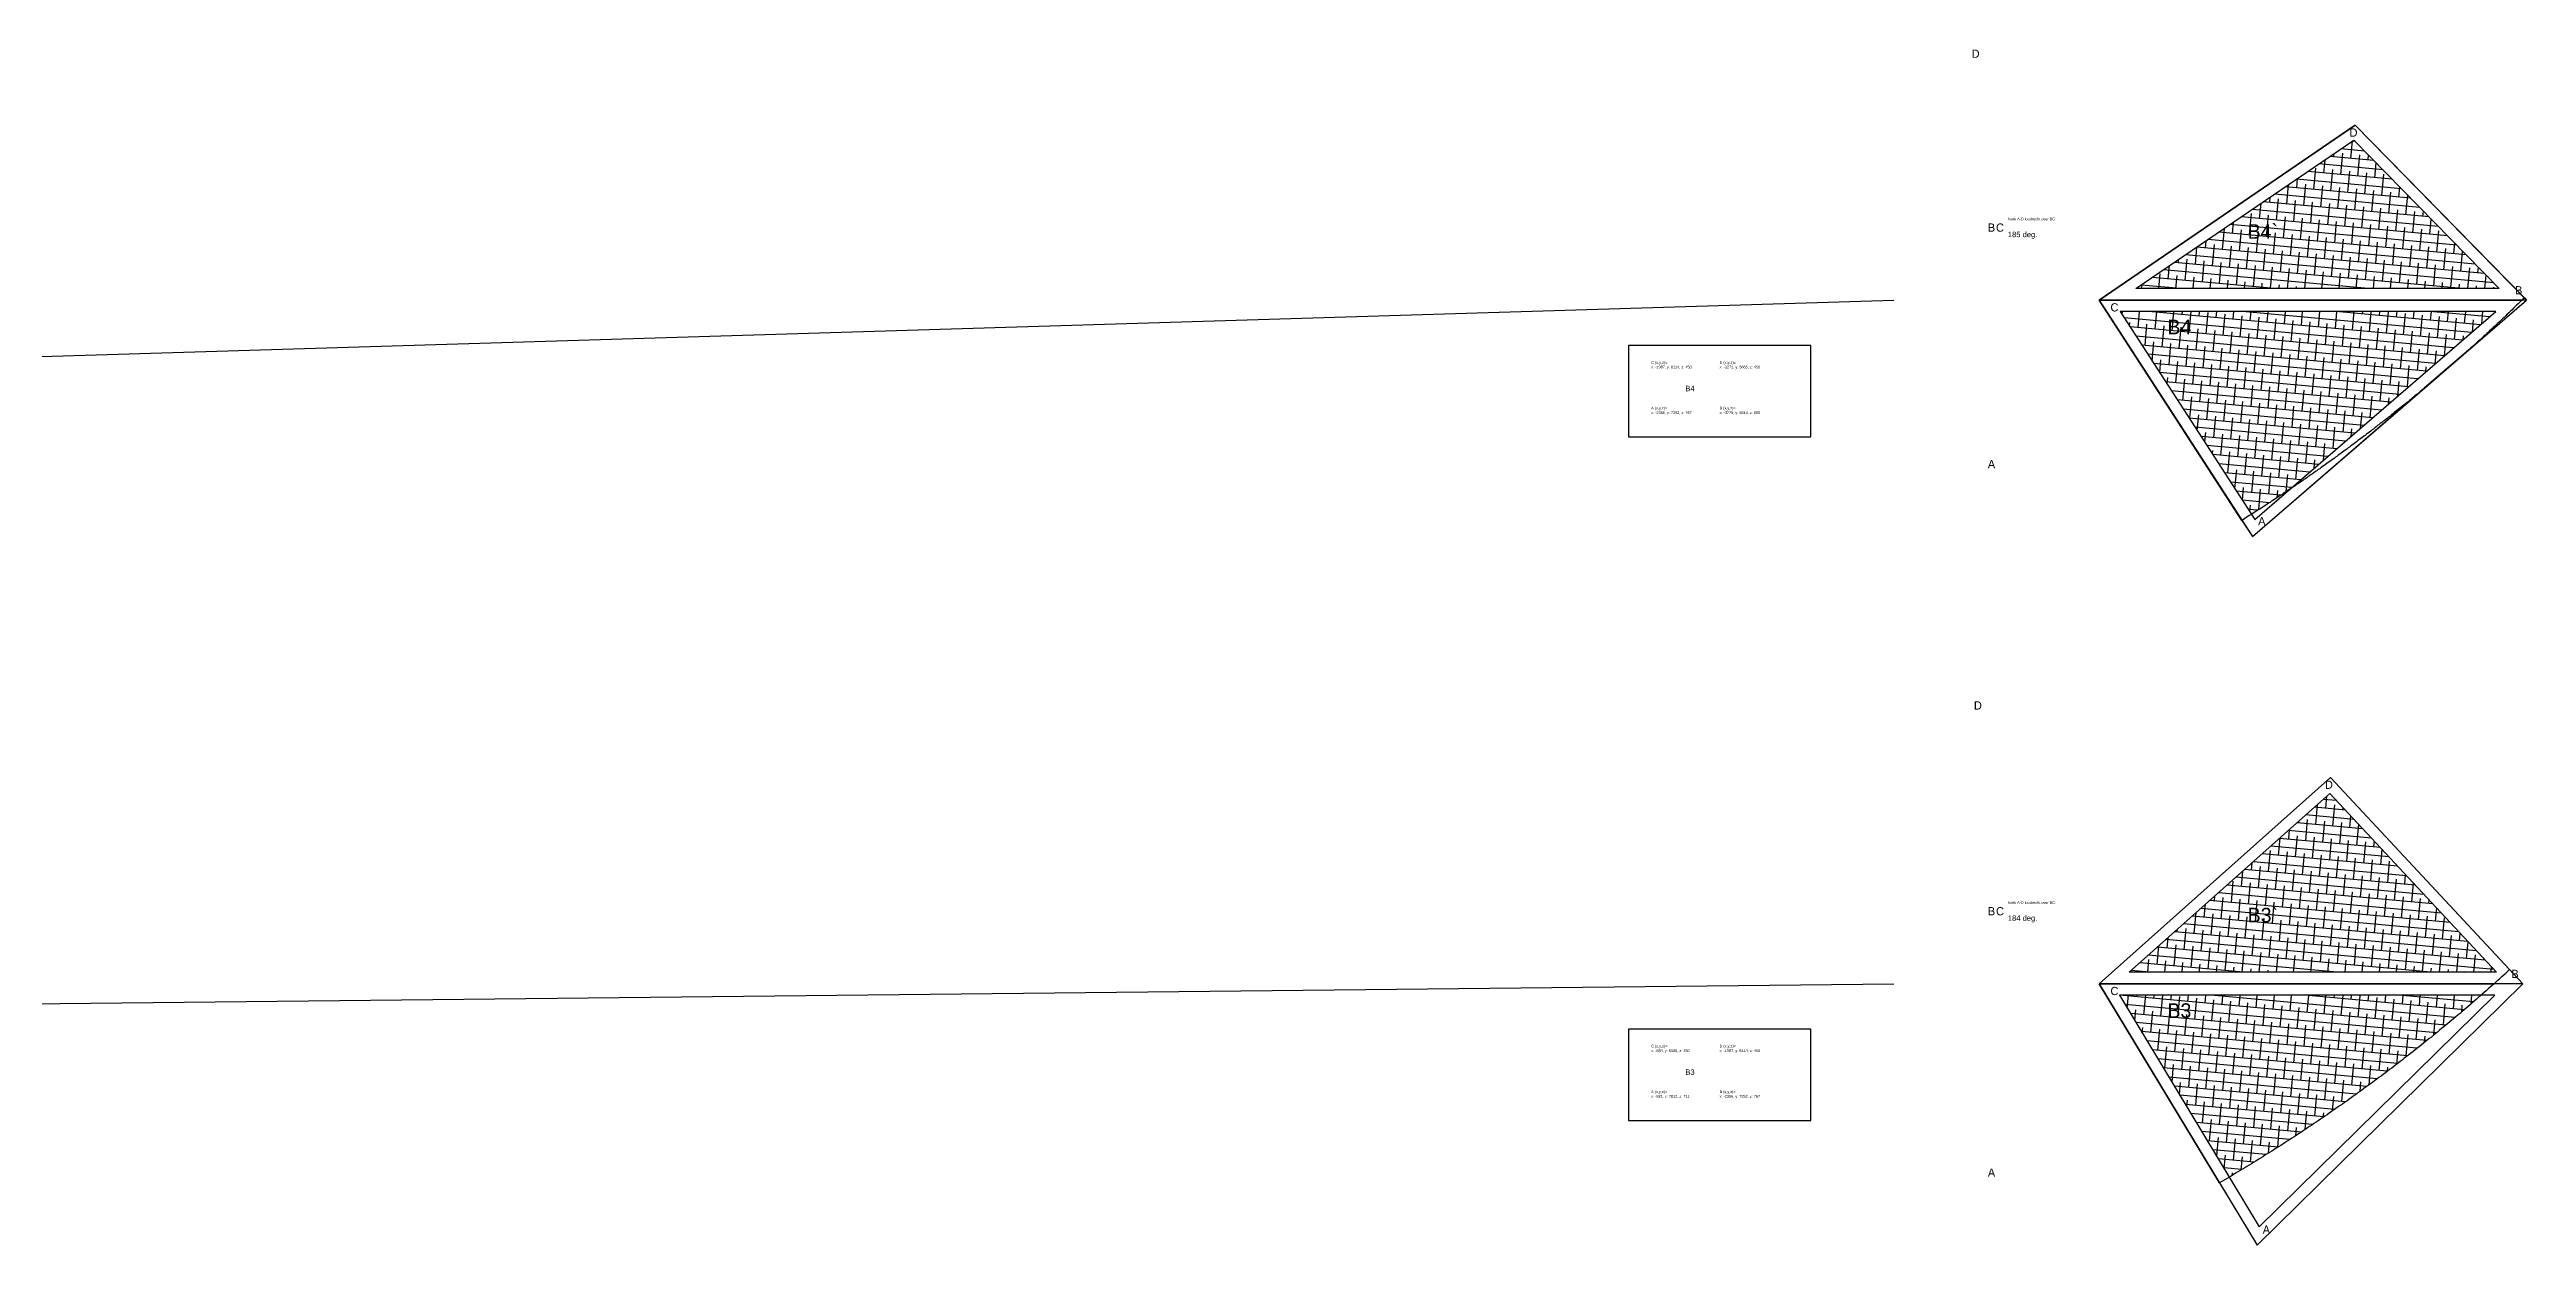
# Model space of a CAD drawing. Extents: x -8646 to 178477, y -34077 to 43180.
# Drawn here: x 166435 to 177302, y 7639 to 12957 of the extents above; entities that cross this region are included whole.
import ezdxf

# ---------------------------------------------------------------- set-up
doc = ezdxf.new("R2010")
doc.units = 0
doc.header["$MEASUREMENT"] = 0
for name, color, linetype in [('08-connection.roosters', 7, 'CONTINUOUS'), ('08-text.roosters', 7, 'CONTINUOUS'), ('81_roosters.GEVULD', 7, 'CONTINUOUS'), ('81_roosters.hatch', 252, 'CONTINUOUS'), ('81_roosters.offsets', 1, 'CONTINUOUS'), ('81_ROOSTERS_PLINE', 5, 'CONTINUOUS')]:
    doc.layers.add(name, color=color, linetype=linetype)
pattern_1 = [(5.2281, (-176854.29, 11471.214), (-3.41705, 37.344), []), (95.2281, (-176854.29, 11471.214), (-44.1781, 71.27094), [93.75, -56.25])]

msp = doc.modelspace()

# ---------------------------------------------------------------- hatches: boundary and pattern name
at = {"layer": '81_roosters.hatch', "extrusion": (6.10623e-16, -2.77556e-17, -1)}
h = msp.add_hatch(dxfattribs=at)
h.set_pattern_fill('ANSI38', color=256, scale=300, style=0)
h.set_pattern_definition(pattern_1)
h.paths.add_polyline_path([(-175589, 11908), (-176545, 12560), (-177183, 11908)])
h = msp.add_hatch(dxfattribs=at)
h.set_pattern_fill('ANSI38', color=256, scale=300, style=0)
h.set_pattern_definition(pattern_1)
h.paths.add_polyline_path([(-175519, 11808), (-177168, 11808), (-176267, 11030), (-176261, 11026), (-176255, 11022), (-176248, 11017), (-176242, 11013), (-176235, 11009), (-176229, 11004), (-176222, 11000), (-176216, 10996), (-176210, 10992), (-176203, 10987), (-176197, 10983), (-176190, 10979), (-176184, 10975), (-176177, 10970), (-176171, 10966), (-176164, 10962), (-176158, 10958), (-176151, 10954), (-176145, 10949), (-176138, 10945), (-176132, 10941), (-176125, 10937), (-176119, 10933), (-176112, 10928), (-176106, 10924), (-176099, 10920), (-176096, 10918)])
h.paths.add_polyline_path([(-175743, 11692), (-175818, 11692), (-175818, 11788), (-175743, 11788)], flags=24)
h = msp.add_hatch(dxfattribs=at)
h.set_pattern_fill('ANSI38', color=256, scale=300, style=0)
h.set_pattern_definition(pattern_1)
h.paths.add_polyline_path([(-175516, 8808), (-177104, 8808), (-177099, 8804), (-177090, 8797), (-177082, 8789), (-177073, 8781), (-177064, 8774), (-177055, 8766), (-177046, 8758), (-177038, 8751), (-177029, 8743), (-177020, 8736), (-177011, 8728), (-177002, 8721), (-176993, 8713), (-176984, 8706), (-176975, 8698), (-176966, 8691), (-176957, 8683), (-176948, 8676), (-176939, 8669), (-176930, 8661), (-176921, 8654), (-176912, 8646), (-176903, 8639), (-176894, 8632), (-176885, 8624), (-176876, 8617), (-176867, 8610), (-176858, 8603), (-176849, 8595), (-176840, 8588), (-176831, 8581), (-176821, 8574), (-176812, 8566), (-176803, 8559), (-176794, 8552), (-176785, 8545), (-176776, 8538), (-176766, 8531), (-176757, 8523), (-176748, 8516), (-176739, 8509), (-176729, 8502), (-176720, 8495), (-176711, 8488), (-176702, 8481), (-176692, 8474), (-176683, 8467), (-176674, 8460), (-176664, 8453), (-176655, 8446), (-176646, 8439), (-176636, 8432), (-176627, 8425), (-176618, 8418), (-176608, 8411), (-176599, 8405), (-176589, 8398), (-176580, 8391), (-176570, 8384), (-176561, 8377), (-176552, 8370), (-176542, 8364), (-176533, 8357), (-176523, 8350), (-176514, 8343), (-176504, 8337), (-176495, 8330), (-176485, 8323), (-176476, 8317), (-176466, 8310), (-176456, 8303), (-176447, 8297), (-176437, 8290), (-176428, 8283), (-176418, 8277), (-176408, 8270), (-176399, 8264), (-176389, 8257), (-176380, 8251), (-176370, 8244), (-176360, 8238), (-176351, 8231), (-176341, 8225), (-176331, 8218), (-176322, 8212), (-176312, 8205), (-176302, 8199), (-176292, 8192), (-176283, 8186), (-176273, 8180), (-176263, 8173), (-176253, 8167), (-176243, 8161), (-176234, 8154), (-176224, 8148), (-176214, 8142), (-176204, 8136), (-176194, 8129), (-176185, 8123), (-176175, 8117), (-176165, 8111), (-176155, 8105), (-176145, 8098), (-176135, 8092), (-176125, 8086), (-176115, 8080), (-176105, 8074), (-176096, 8068), (-176086, 8062), (-176076, 8056), (-176066, 8050), (-176056, 8044), (-176046, 8038), (-176036, 8032), (-176026, 8026), (-176016, 8020), (-176006, 8014), (-175999, 8010)])
h.paths.add_polyline_path([(-175559, 8908), (-176440, 9693), (-177171, 8908)])
h.paths.add_polyline_path([(-175743, 8692), (-175818, 8692), (-175818, 8788), (-175743, 8788)], flags=24)

# ---------------------------------------------------------------- linework, layer by layer
at = {"layer": '08-connection.roosters'}
for p, q in [((-2813, 6458, 608), (174527, 11858)), ((-1404, 6963, 580), (174527, 8858))]:
    msp.add_line(p, q, dxfattribs=at)
at = {"layer": '08-text.roosters'}
for points in [[(173362, 11258), (174162, 11258), (174162, 11658), (173362, 11658)], [(173362, 8258), (174162, 8258), (174162, 8658), (173362, 8658)]]:
    msp.add_lwpolyline(points, close=True, dxfattribs=at)
at = {"layer": '81_roosters.GEVULD'}
for points in [[(177283, 11858), (177288, 11863), (177293, 11868), (176551, 12625), (175427, 11858), (177283, 11858)], [(177160, 8858), (177169, 8866), (177177, 8874), (177186, 8881), (177194, 8889), (177203, 8897), (177211, 8905), (177220, 8913), (177228, 8921), (176443, 9763), (175427, 8858), (177160, 8858)]]:
    msp.add_lwpolyline(points, dxfattribs=at)
at = {"layer": '81_roosters.GEVULD', "extrusion": (6.10623e-16, -2.77556e-17, -1)}
msp.add_lwpolyline([(-176854, 11471), (-176848, 11466), (-176842, 11461), (-176836, 11456), (-176831, 11452), (-176825, 11447), (-176819, 11442), (-176813, 11437), (-176807, 11432), (-176801, 11427), (-176795, 11422), (-176789, 11417), (-176783, 11412), (-176777, 11407), (-176771, 11403), (-176765, 11398), (-176759, 11393), (-176753, 11388), (-176747, 11383), (-176740, 11378), (-176734, 11373), (-176728, 11369), (-176722, 11364), (-176716, 11359), (-176710, 11354), (-176704, 11349), (-176698, 11345), (-176692, 11340), (-176686, 11335), (-176680, 11330), (-176674, 11326), (-176668, 11321), (-176661, 11316), (-176655, 11311), (-176649, 11307), (-176643, 11302), (-176637, 11297), (-176631, 11292), (-176625, 11288), (-176619, 11283), (-176613, 11278), (-176606, 11274), (-176600, 11269), (-176594, 11264), (-176588, 11260), (-176582, 11255), (-176576, 11250), (-176569, 11246), (-176563, 11241), (-176557, 11236), (-176551, 11232), (-176545, 11227), (-176539, 11223), (-176532, 11218), (-176526, 11213), (-176520, 11209), (-176514, 11204), (-176507, 11200), (-176501, 11195), (-176495, 11190), (-176489, 11186), (-176483, 11181), (-176476, 11177), (-176470, 11172), (-176464, 11168), (-176458, 11163), (-176451, 11159), (-176445, 11154), (-176439, 11150), (-176432, 11145), (-176426, 11141), (-176420, 11136), (-176414, 11132), (-176407, 11127), (-176401, 11123), (-176395, 11118), (-176388, 11114), (-176382, 11109), (-176376, 11105), (-176369, 11100), (-176363, 11096), (-176357, 11092), (-176350, 11087), (-176344, 11083), (-176338, 11078), (-176331, 11074), (-176325, 11070), (-176319, 11065), (-176312, 11061), (-176306, 11056), (-176299, 11052), (-176293, 11048), (-176287, 11043), (-176280, 11039), (-176274, 11035), (-176267, 11030), (-176261, 11026), (-176255, 11022), (-176248, 11017), (-176242, 11013), (-176235, 11009), (-176229, 11004), (-176222, 11000), (-176216, 10996), (-176210, 10992), (-176203, 10987), (-176197, 10983), (-176190, 10979), (-176184, 10975), (-176177, 10970), (-176171, 10966), (-176164, 10962), (-176158, 10958), (-176151, 10954), (-176145, 10949), (-176138, 10945), (-176132, 10941), (-176125, 10937), (-176119, 10933), (-176112, 10928), (-176106, 10924), (-176099, 10920), (-176093, 10916), (-176086, 10912), (-176080, 10908), (-176073, 10904), (-176067, 10899), (-176060, 10895), (-176054, 10891), (-175427, 11858), (-177283, 11858), (-177280, 11856), (-177273, 11849), (-177266, 11842), (-177259, 11835), (-177253, 11829), (-177246, 11822), (-177239, 11815), (-177232, 11809), (-177225, 11802), (-177218, 11796), (-177211, 11789), (-177204, 11782), (-177197, 11776), (-177190, 11769), (-177184, 11763), (-177177, 11756), (-177170, 11750), (-177163, 11743), (-177156, 11737), (-177149, 11730), (-177142, 11724), (-177135, 11717), (-177128, 11711), (-177121, 11704), (-177114, 11698), (-177107, 11691), (-177100, 11685), (-177092, 11679), (-177085, 11672), (-177078, 11666), (-177071, 11659), (-177064, 11653), (-177057, 11647), (-177050, 11640), (-176854, 11471)], dxfattribs=at)
at = {"layer": '81_roosters.GEVULD', "extrusion": (-1.249e-16, 2.77556e-17, -1)}
msp.add_lwpolyline([(-177160, 8858), (-177152, 8850), (-177143, 8843), (-177134, 8835), (-177126, 8827), (-177117, 8820), (-177108, 8812), (-177099, 8804), (-177090, 8797), (-177082, 8789), (-177073, 8781), (-177064, 8774), (-177055, 8766), (-177046, 8758), (-177038, 8751), (-177029, 8743), (-177020, 8736), (-177011, 8728), (-177002, 8721), (-176993, 8713), (-176984, 8706), (-176975, 8698), (-176966, 8691), (-176957, 8683), (-176948, 8676), (-176939, 8669), (-176930, 8661), (-176921, 8654), (-176912, 8646), (-176903, 8639), (-176894, 8632), (-176885, 8624), (-176876, 8617), (-176867, 8610), (-176858, 8603), (-176849, 8595), (-176840, 8588), (-176831, 8581), (-176821, 8574), (-176812, 8566), (-176803, 8559), (-176794, 8552), (-176785, 8545), (-176776, 8538), (-176766, 8531), (-176757, 8523), (-176748, 8516), (-176739, 8509), (-176729, 8502), (-176720, 8495), (-176711, 8488), (-176702, 8481), (-176692, 8474), (-176683, 8467), (-176674, 8460), (-176664, 8453), (-176655, 8446), (-176646, 8439), (-176636, 8432), (-176627, 8425), (-176618, 8418), (-176608, 8411), (-176599, 8405), (-176589, 8398), (-176580, 8391), (-176570, 8384), (-176561, 8377), (-176552, 8370), (-176542, 8364), (-176533, 8357), (-176523, 8350), (-176514, 8343), (-176504, 8337), (-176495, 8330), (-176485, 8323), (-176476, 8317), (-176466, 8310), (-176456, 8303), (-176447, 8297), (-176437, 8290), (-176428, 8283), (-176418, 8277), (-176408, 8270), (-176399, 8264), (-176389, 8257), (-176380, 8251), (-176370, 8244), (-176360, 8238), (-176351, 8231), (-176341, 8225), (-176331, 8218), (-176322, 8212), (-176312, 8205), (-176302, 8199), (-176292, 8192), (-176283, 8186), (-176273, 8180), (-176263, 8173), (-176253, 8167), (-176243, 8161), (-176234, 8154), (-176224, 8148), (-176214, 8142), (-176204, 8136), (-176194, 8129), (-176185, 8123), (-176175, 8117), (-176165, 8111), (-176155, 8105), (-176145, 8098), (-176135, 8092), (-176125, 8086), (-176115, 8080), (-176105, 8074), (-176096, 8068), (-176086, 8062), (-176076, 8056), (-176066, 8050), (-176056, 8044), (-176046, 8038), (-176036, 8032), (-176026, 8026), (-176016, 8020), (-176006, 8014), (-175996, 8008), (-175986, 8002), (-175976, 7996), (-175966, 7990), (-175956, 7984), (-175427, 8858), (-177160, 8858)], dxfattribs=at)
at = {"layer": '81_roosters.offsets', "flags": 128}
for points in [[(175427, 11858), (176551, 12625), (177302, 11858)], [(175589, 11908), (176545, 12560), (177183, 11908)], [(175427, 11858), (176100, 10820), (177302, 11858)], [(175519, 11808), (176111, 10895), (177168, 11808)], [(175427, 8858), (176443, 9763), (177286, 8858)], [(175559, 8908), (176440, 9693), (177171, 8908)], [(175427, 8858), (176120, 7711), (177286, 8858)], [(175516, 8808), (176130, 7791), (177164, 8808)]]:
    msp.add_lwpolyline(points, close=True, dxfattribs=at)
at = {"layer": '81_ROOSTERS_PLINE', "extrusion": (0.995595, 0.093763, 1.249e-15)}
msp.add_lwpolyline([(-4297, -1855), (-4292, -1860), (-4287, -1865), (-3531, -1124), (-4297, 0), (-4297, -1855)], dxfattribs=at)
at = {"layer": '81_ROOSTERS_PLINE', "extrusion": (0.995595, 0.093763, 9.40914e-15)}
msp.add_lwpolyline([(-4287, -1865), (-4297, -1875), (-4297, -1855), (-4292, -1860), (-4287, -1865)], dxfattribs=at)
at = {"layer": '81_ROOSTERS_PLINE', "extrusion": (-1, -8.69259e-17, -9.36751e-16)}
msp.add_lwpolyline([(-11771, -1427), (-11766, -1421), (-11761, -1415), (-11756, -1409), (-11752, -1403), (-11747, -1397), (-11742, -1391), (-11737, -1385), (-11732, -1379), (-11727, -1373), (-11722, -1367), (-11717, -1361), (-11712, -1355), (-11707, -1349), (-11703, -1343), (-11698, -1337), (-11693, -1331), (-11688, -1325), (-11683, -1319), (-11678, -1313), (-11673, -1307), (-11669, -1301), (-11664, -1295), (-11659, -1289), (-11654, -1283), (-11649, -1277), (-11645, -1271), (-11640, -1265), (-11635, -1258), (-11630, -1252), (-11626, -1246), (-11621, -1240), (-11616, -1234), (-11611, -1228), (-11607, -1222), (-11602, -1216), (-11597, -1210), (-11592, -1203), (-11588, -1197), (-11583, -1191), (-11578, -1185), (-11574, -1179), (-11569, -1173), (-11564, -1167), (-11560, -1161), (-11555, -1154), (-11550, -1148), (-11546, -1142), (-11541, -1136), (-11536, -1130), (-11532, -1123), (-11527, -1117), (-11523, -1111), (-11518, -1105), (-11513, -1099), (-11509, -1093), (-11504, -1086), (-11500, -1080), (-11495, -1074), (-11490, -1068), (-11486, -1061), (-11481, -1055), (-11477, -1049), (-11472, -1043), (-11468, -1036), (-11463, -1030), (-11459, -1024), (-11454, -1018), (-11450, -1011), (-11445, -1005), (-11441, -999), (-11436, -992), (-11432, -986), (-11427, -980), (-11423, -974), (-11418, -967), (-11414, -961), (-11409, -955), (-11405, -948), (-11400, -942), (-11396, -936), (-11392, -929), (-11387, -923), (-11383, -917), (-11378, -910), (-11374, -904), (-11370, -897), (-11365, -891), (-11361, -885), (-11356, -878), (-11352, -872), (-11348, -866), (-11343, -859), (-11339, -853), (-11335, -846), (-11330, -840), (-11326, -834), (-11322, -827), (-11317, -821), (-11313, -814), (-11309, -808), (-11304, -801), (-11300, -795), (-11296, -789), (-11292, -782), (-11287, -776), (-11283, -769), (-11279, -763), (-11275, -756), (-11270, -750), (-11266, -743), (-11262, -737), (-11258, -730), (-11254, -724), (-11249, -717), (-11245, -711), (-11241, -704), (-11237, -698), (-11233, -691), (-11228, -685), (-11224, -678), (-11220, -672), (-11216, -665), (-11212, -659), (-11208, -652), (-11204, -646), (-11199, -639), (-11195, -633), (-11191, -626), (-12158, 0), (-12158, -1855), (-12156, -1853), (-12149, -1846), (-12142, -1839), (-12135, -1832), (-12129, -1825), (-12122, -1818), (-12115, -1811), (-12109, -1805), (-12102, -1798), (-12096, -1791), (-12089, -1784), (-12082, -1777), (-12076, -1770), (-12069, -1763), (-12063, -1756), (-12056, -1749), (-12050, -1742), (-12043, -1735), (-12037, -1728), (-12030, -1721), (-12024, -1714), (-12017, -1707), (-12011, -1700), (-12004, -1693), (-11998, -1686), (-11991, -1679), (-11985, -1672), (-11979, -1665), (-11972, -1658), (-11966, -1651), (-11959, -1644), (-11953, -1637), (-11947, -1630), (-11940, -1623), (-11771, -1427)], dxfattribs=at)
at = {"layer": '81_ROOSTERS_PLINE'}
msp.add_lwpolyline([(177293, 11868), (177302, 11858), (177283, 11858), (177288, 11863), (177293, 11868)], dxfattribs=at)
at = {"layer": '81_ROOSTERS_PLINE', "extrusion": (-1, -3.57543e-16, -7.07767e-16)}
msp.add_lwpolyline([(-11191, -626), (-11120, -672), (-11771, -1427), (-11766, -1421), (-11761, -1415), (-11756, -1409), (-11752, -1403), (-11747, -1397), (-11742, -1391), (-11737, -1385), (-11732, -1379), (-11727, -1373), (-11722, -1367), (-11717, -1361), (-11712, -1355), (-11707, -1349), (-11703, -1343), (-11698, -1337), (-11693, -1331), (-11688, -1325), (-11683, -1319), (-11678, -1313), (-11673, -1307), (-11669, -1301), (-11664, -1295), (-11659, -1289), (-11654, -1283), (-11649, -1277), (-11645, -1271), (-11640, -1265), (-11635, -1258), (-11630, -1252), (-11626, -1246), (-11621, -1240), (-11616, -1234), (-11611, -1228), (-11607, -1222), (-11602, -1216), (-11597, -1210), (-11592, -1203), (-11588, -1197), (-11583, -1191), (-11578, -1185), (-11574, -1179), (-11569, -1173), (-11564, -1167), (-11560, -1161), (-11555, -1154), (-11550, -1148), (-11546, -1142), (-11541, -1136), (-11536, -1130), (-11532, -1123), (-11527, -1117), (-11523, -1111), (-11518, -1105), (-11513, -1099), (-11509, -1093), (-11504, -1086), (-11500, -1080), (-11495, -1074), (-11490, -1068), (-11486, -1061), (-11481, -1055), (-11477, -1049), (-11472, -1043), (-11468, -1036), (-11463, -1030), (-11459, -1024), (-11454, -1018), (-11450, -1011), (-11445, -1005), (-11441, -999), (-11436, -992), (-11432, -986), (-11427, -980), (-11423, -974), (-11418, -967), (-11414, -961), (-11409, -955), (-11405, -948), (-11400, -942), (-11396, -936), (-11392, -929), (-11387, -923), (-11383, -917), (-11378, -910), (-11374, -904), (-11370, -897), (-11365, -891), (-11361, -885), (-11356, -878), (-11352, -872), (-11348, -866), (-11343, -859), (-11339, -853), (-11335, -846), (-11330, -840), (-11326, -834), (-11322, -827), (-11317, -821), (-11313, -814), (-11309, -808), (-11304, -801), (-11300, -795), (-11296, -789), (-11292, -782), (-11287, -776), (-11283, -769), (-11279, -763), (-11275, -756), (-11270, -750), (-11266, -743), (-11262, -737), (-11258, -730), (-11254, -724), (-11249, -717), (-11245, -711), (-11241, -704), (-11237, -698), (-11233, -691), (-11228, -685), (-11224, -678), (-11220, -672), (-11216, -665), (-11212, -659), (-11208, -652), (-11204, -646), (-11199, -639), (-11195, -633), (-11191, -626)], dxfattribs=at)
at = {"layer": '81_ROOSTERS_PLINE', "extrusion": (4.16334e-16, -3.05311e-16, -1)}
msp.add_lwpolyline([(-176054, 10891), (-176100, 10820), (-176854, 11471), (-176848, 11466), (-176842, 11461), (-176836, 11456), (-176831, 11452), (-176825, 11447), (-176819, 11442), (-176813, 11437), (-176807, 11432), (-176801, 11427), (-176795, 11422), (-176789, 11417), (-176783, 11412), (-176777, 11407), (-176771, 11403), (-176765, 11398), (-176759, 11393), (-176753, 11388), (-176747, 11383), (-176740, 11378), (-176734, 11373), (-176728, 11369), (-176722, 11364), (-176716, 11359), (-176710, 11354), (-176704, 11349), (-176698, 11345), (-176692, 11340), (-176686, 11335), (-176680, 11330), (-176674, 11326), (-176668, 11321), (-176661, 11316), (-176655, 11311), (-176649, 11307), (-176643, 11302), (-176637, 11297), (-176631, 11292), (-176625, 11288), (-176619, 11283), (-176613, 11278), (-176606, 11274), (-176600, 11269), (-176594, 11264), (-176588, 11260), (-176582, 11255), (-176576, 11250), (-176569, 11246), (-176563, 11241), (-176557, 11236), (-176551, 11232), (-176545, 11227), (-176539, 11223), (-176532, 11218), (-176526, 11213), (-176520, 11209), (-176514, 11204), (-176507, 11200), (-176501, 11195), (-176495, 11190), (-176489, 11186), (-176483, 11181), (-176476, 11177), (-176470, 11172), (-176464, 11168), (-176458, 11163), (-176451, 11159), (-176445, 11154), (-176439, 11150), (-176432, 11145), (-176426, 11141), (-176420, 11136), (-176414, 11132), (-176407, 11127), (-176401, 11123), (-176395, 11118), (-176388, 11114), (-176382, 11109), (-176376, 11105), (-176369, 11100), (-176363, 11096), (-176357, 11092), (-176350, 11087), (-176344, 11083), (-176338, 11078), (-176331, 11074), (-176325, 11070), (-176319, 11065), (-176312, 11061), (-176306, 11056), (-176299, 11052), (-176293, 11048), (-176287, 11043), (-176280, 11039), (-176274, 11035), (-176267, 11030), (-176261, 11026), (-176255, 11022), (-176248, 11017), (-176242, 11013), (-176235, 11009), (-176229, 11004), (-176222, 11000), (-176216, 10996), (-176210, 10992), (-176203, 10987), (-176197, 10983), (-176190, 10979), (-176184, 10975), (-176177, 10970), (-176171, 10966), (-176164, 10962), (-176158, 10958), (-176151, 10954), (-176145, 10949), (-176138, 10945), (-176132, 10941), (-176125, 10937), (-176119, 10933), (-176112, 10928), (-176106, 10924), (-176099, 10920), (-176093, 10916), (-176086, 10912), (-176080, 10908), (-176073, 10904), (-176067, 10899), (-176060, 10895), (-176054, 10891)], dxfattribs=at)
at = {"layer": '81_ROOSTERS_PLINE', "extrusion": (0.997661, 0.068351, 2.91434e-16)}
msp.add_lwpolyline([(-2820, -1733), (-2812, -1742), (-2804, -1750), (-2797, -1758), (-2789, -1767), (-2781, -1775), (-2773, -1784), (-2765, -1792), (-2757, -1801), (-1915, -1015), (-2820, 0), (-2820, -1733)], dxfattribs=at)
at = {"layer": '81_ROOSTERS_PLINE', "extrusion": (-0.997661, -0.068351, 2.42861e-15)}
msp.add_lwpolyline([(2757, -1801), (2820, -1859), (2820, -1733), (2812, -1742), (2804, -1750), (2797, -1758), (2789, -1767), (2781, -1775), (2773, -1784), (2765, -1792), (2757, -1801)], dxfattribs=at)
at = {"layer": '81_ROOSTERS_PLINE', "extrusion": (-1, 1.55935e-16, -1.66533e-16)}
msp.add_lwpolyline([(-9158, -1733), (-9150, -1724), (-9143, -1716), (-9135, -1707), (-9127, -1698), (-9120, -1689), (-9112, -1681), (-9104, -1672), (-9097, -1663), (-9089, -1654), (-9081, -1645), (-9074, -1637), (-9066, -1628), (-9058, -1619), (-9051, -1610), (-9043, -1601), (-9036, -1592), (-9028, -1583), (-9021, -1575), (-9013, -1566), (-9006, -1557), (-8998, -1548), (-8991, -1539), (-8983, -1530), (-8976, -1521), (-8969, -1512), (-8961, -1503), (-8954, -1494), (-8946, -1485), (-8939, -1476), (-8932, -1467), (-8924, -1458), (-8917, -1449), (-8910, -1440), (-8903, -1430), (-8895, -1421), (-8888, -1412), (-8881, -1403), (-8874, -1394), (-8866, -1385), (-8859, -1376), (-8852, -1367), (-8845, -1357), (-8838, -1348), (-8831, -1339), (-8823, -1330), (-8816, -1320), (-8809, -1311), (-8802, -1302), (-8795, -1293), (-8788, -1283), (-8781, -1274), (-8774, -1265), (-8767, -1256), (-8760, -1246), (-8753, -1237), (-8746, -1228), (-8739, -1218), (-8732, -1209), (-8725, -1200), (-8718, -1190), (-8711, -1181), (-8705, -1171), (-8698, -1162), (-8691, -1153), (-8684, -1143), (-8677, -1134), (-8670, -1124), (-8664, -1115), (-8657, -1105), (-8650, -1096), (-8643, -1086), (-8637, -1077), (-8630, -1067), (-8623, -1058), (-8617, -1048), (-8610, -1039), (-8603, -1029), (-8597, -1019), (-8590, -1010), (-8583, -1000), (-8577, -991), (-8570, -981), (-8564, -971), (-8557, -962), (-8551, -952), (-8544, -943), (-8538, -933), (-8531, -923), (-8525, -913), (-8518, -904), (-8512, -894), (-8505, -884), (-8499, -875), (-8492, -865), (-8486, -855), (-8480, -845), (-8473, -836), (-8467, -826), (-8461, -816), (-8454, -806), (-8448, -796), (-8442, -787), (-8436, -777), (-8429, -767), (-8423, -757), (-8417, -747), (-8411, -737), (-8405, -728), (-8398, -718), (-8392, -708), (-8386, -698), (-8380, -688), (-8374, -678), (-8368, -668), (-8362, -658), (-8356, -648), (-8350, -638), (-8344, -628), (-8338, -618), (-8332, -608), (-8326, -598), (-8320, -588), (-8314, -578), (-8308, -568), (-8302, -558), (-8296, -548), (-8290, -538), (-8284, -528), (-9158, 0), (-9158, -1733)], dxfattribs=at)
at = {"layer": '81_ROOSTERS_PLINE', "extrusion": (-1, 4.61247e-16, -8.32667e-17)}
msp.add_lwpolyline([(-8284, -528), (-8011, -693), (-9158, -1859), (-9158, -1733), (-9150, -1724), (-9143, -1716), (-9135, -1707), (-9127, -1698), (-9120, -1689), (-9112, -1681), (-9104, -1672), (-9097, -1663), (-9089, -1654), (-9081, -1645), (-9074, -1637), (-9066, -1628), (-9058, -1619), (-9051, -1610), (-9043, -1601), (-9036, -1592), (-9028, -1583), (-9021, -1575), (-9013, -1566), (-9006, -1557), (-8998, -1548), (-8991, -1539), (-8983, -1530), (-8976, -1521), (-8969, -1512), (-8961, -1503), (-8954, -1494), (-8946, -1485), (-8939, -1476), (-8932, -1467), (-8924, -1458), (-8917, -1449), (-8910, -1440), (-8903, -1430), (-8895, -1421), (-8888, -1412), (-8881, -1403), (-8874, -1394), (-8866, -1385), (-8859, -1376), (-8852, -1367), (-8845, -1357), (-8838, -1348), (-8831, -1339), (-8823, -1330), (-8816, -1320), (-8809, -1311), (-8802, -1302), (-8795, -1293), (-8788, -1283), (-8781, -1274), (-8774, -1265), (-8767, -1256), (-8760, -1246), (-8753, -1237), (-8746, -1228), (-8739, -1218), (-8732, -1209), (-8725, -1200), (-8718, -1190), (-8711, -1181), (-8705, -1171), (-8698, -1162), (-8691, -1153), (-8684, -1143), (-8677, -1134), (-8670, -1124), (-8664, -1115), (-8657, -1105), (-8650, -1096), (-8643, -1086), (-8637, -1077), (-8630, -1067), (-8623, -1058), (-8617, -1048), (-8610, -1039), (-8603, -1029), (-8597, -1019), (-8590, -1010), (-8583, -1000), (-8577, -991), (-8570, -981), (-8564, -971), (-8557, -962), (-8551, -952), (-8544, -943), (-8538, -933), (-8531, -923), (-8525, -913), (-8518, -904), (-8512, -894), (-8505, -884), (-8499, -875), (-8492, -865), (-8486, -855), (-8480, -845), (-8473, -836), (-8467, -826), (-8461, -816), (-8454, -806), (-8448, -796), (-8442, -787), (-8436, -777), (-8429, -767), (-8423, -757), (-8417, -747), (-8411, -737), (-8405, -728), (-8398, -718), (-8392, -708), (-8386, -698), (-8380, -688), (-8374, -678), (-8368, -668), (-8362, -658), (-8356, -648), (-8350, -638), (-8344, -628), (-8338, -618), (-8332, -608), (-8326, -598), (-8320, -588), (-8314, -578), (-8308, -568), (-8302, -558), (-8296, -548), (-8290, -538), (-8284, -528)], dxfattribs=at)
at = {"layer": '81_ROOSTERS_PLINE', "extrusion": (-2.69229e-15, -1.60982e-15, -1)}
msp.add_lwpolyline([(-177228, 8921), (-177286, 8858), (-177160, 8858), (-177169, 8866), (-177177, 8874), (-177186, 8881), (-177194, 8889), (-177203, 8897), (-177211, 8905), (-177220, 8913), (-177228, 8921)], dxfattribs=at)
at = {"layer": '81_ROOSTERS_PLINE', "extrusion": (-1.80411e-16, 3.60822e-16, -1)}
msp.add_lwpolyline([(-175956, 7984), (-176120, 7711), (-177286, 8858), (-177160, 8858), (-177152, 8850), (-177143, 8843), (-177134, 8835), (-177126, 8827), (-177117, 8820), (-177108, 8812), (-177099, 8804), (-177090, 8797), (-177082, 8789), (-177073, 8781), (-177064, 8774), (-177055, 8766), (-177046, 8758), (-177038, 8751), (-177029, 8743), (-177020, 8736), (-177011, 8728), (-177002, 8721), (-176993, 8713), (-176984, 8706), (-176975, 8698), (-176966, 8691), (-176957, 8683), (-176948, 8676), (-176939, 8669), (-176930, 8661), (-176921, 8654), (-176912, 8646), (-176903, 8639), (-176894, 8632), (-176885, 8624), (-176876, 8617), (-176867, 8610), (-176858, 8603), (-176849, 8595), (-176840, 8588), (-176831, 8581), (-176821, 8574), (-176812, 8566), (-176803, 8559), (-176794, 8552), (-176785, 8545), (-176776, 8538), (-176766, 8531), (-176757, 8523), (-176748, 8516), (-176739, 8509), (-176729, 8502), (-176720, 8495), (-176711, 8488), (-176702, 8481), (-176692, 8474), (-176683, 8467), (-176674, 8460), (-176664, 8453), (-176655, 8446), (-176646, 8439), (-176636, 8432), (-176627, 8425), (-176618, 8418), (-176608, 8411), (-176599, 8405), (-176589, 8398), (-176580, 8391), (-176570, 8384), (-176561, 8377), (-176552, 8370), (-176542, 8364), (-176533, 8357), (-176523, 8350), (-176514, 8343), (-176504, 8337), (-176495, 8330), (-176485, 8323), (-176476, 8317), (-176466, 8310), (-176456, 8303), (-176447, 8297), (-176437, 8290), (-176428, 8283), (-176418, 8277), (-176408, 8270), (-176399, 8264), (-176389, 8257), (-176380, 8251), (-176370, 8244), (-176360, 8238), (-176351, 8231), (-176341, 8225), (-176331, 8218), (-176322, 8212), (-176312, 8205), (-176302, 8199), (-176292, 8192), (-176283, 8186), (-176273, 8180), (-176263, 8173), (-176253, 8167), (-176243, 8161), (-176234, 8154), (-176224, 8148), (-176214, 8142), (-176204, 8136), (-176194, 8129), (-176185, 8123), (-176175, 8117), (-176165, 8111), (-176155, 8105), (-176145, 8098), (-176135, 8092), (-176125, 8086), (-176115, 8080), (-176105, 8074), (-176096, 8068), (-176086, 8062), (-176076, 8056), (-176066, 8050), (-176056, 8044), (-176046, 8038), (-176036, 8032), (-176026, 8026), (-176016, 8020), (-176006, 8014), (-175996, 8008), (-175986, 8002), (-175976, 7996), (-175966, 7990), (-175956, 7984)], dxfattribs=at)

# ---------------------------------------------------------------- texts
at = {"layer": '08-text.roosters'}
for s, height, p in [('D', 36, (174868, 12921, -1124)), ('D', 36, (176526, 12575)), ('B', 36, (174939, 12158)), ('C', 36, (174975, 12158)), ('hoek A-D loodrecht over BC: ', 12, (175027, 12208)), ('B4`', 64, (176079, 12127)), ('185 deg.', 24, (175027, 12134)), ('B', 36, (177252, 11883)), ('C', 36, (175477, 11808)), ('B4', 64, (175727, 11708)), ('C (x,y,z)=', 12, (173462, 11578)), ('x: -1987, y: 6114, z: 450', 12, (173462, 11558)), ('x: -3271, y: 5665, z: 450', 12, (173762, 11558)), ('D (x,y,z)=', 12, (173762, 11578)), ('B4', 24, (173612, 11458)), ('A (x,y,z)=', 12, (173462, 11378)), ('x: -2356, y: 7252, z: 767', 12, (173462, 11358)), ('x: -3778, y: 6544, z: 800', 12, (173762, 11358)), ('B (x,y,z)=', 12, (173762, 11378)), ('A', 36, (174939, 11120, -672)), ('A', 36, (176125, 10870)), ('D', 36, (174878, 10061, -1015)), ('D', 36, (176418, 9713)), ('B', 36, (174939, 9158)), ('C', 36, (174975, 9158)), ('hoek A-D loodrecht over BC: ', 12, (175027, 9208)), ('184 deg.', 24, (175027, 9134)), ('B3`', 64, (176079, 9127)), ('B', 36, (177236, 8883)), ('C', 36, (175477, 8808)), ('B3', 64, (175727, 8708)), ('C (x,y,z)=', 12, (173462, 8578)), ('D (x,y,z)=', 12, (173762, 8578)), ('x: -684, y: 6505, z: 450', 12, (173462, 8558)), ('B3', 24, (173612, 8458)), ('x: -1987, y: 6114, z: 450', 12, (173762, 8558)), ('A (x,y,z)=', 12, (173462, 8378)), ('x: -821, y: 7812, z: 711', 12, (173462, 8358)), ('x: -2356, y: 7252, z: 767', 12, (173762, 8358)), ('B (x,y,z)=', 12, (173762, 8378)), ('A', 36, (174939, 8011, -693)), ('A', 36, (176145, 7761))]:
    msp.add_text(s, height=height, dxfattribs=at).set_placement(p)

doc.saveas('drawing.dxf')
